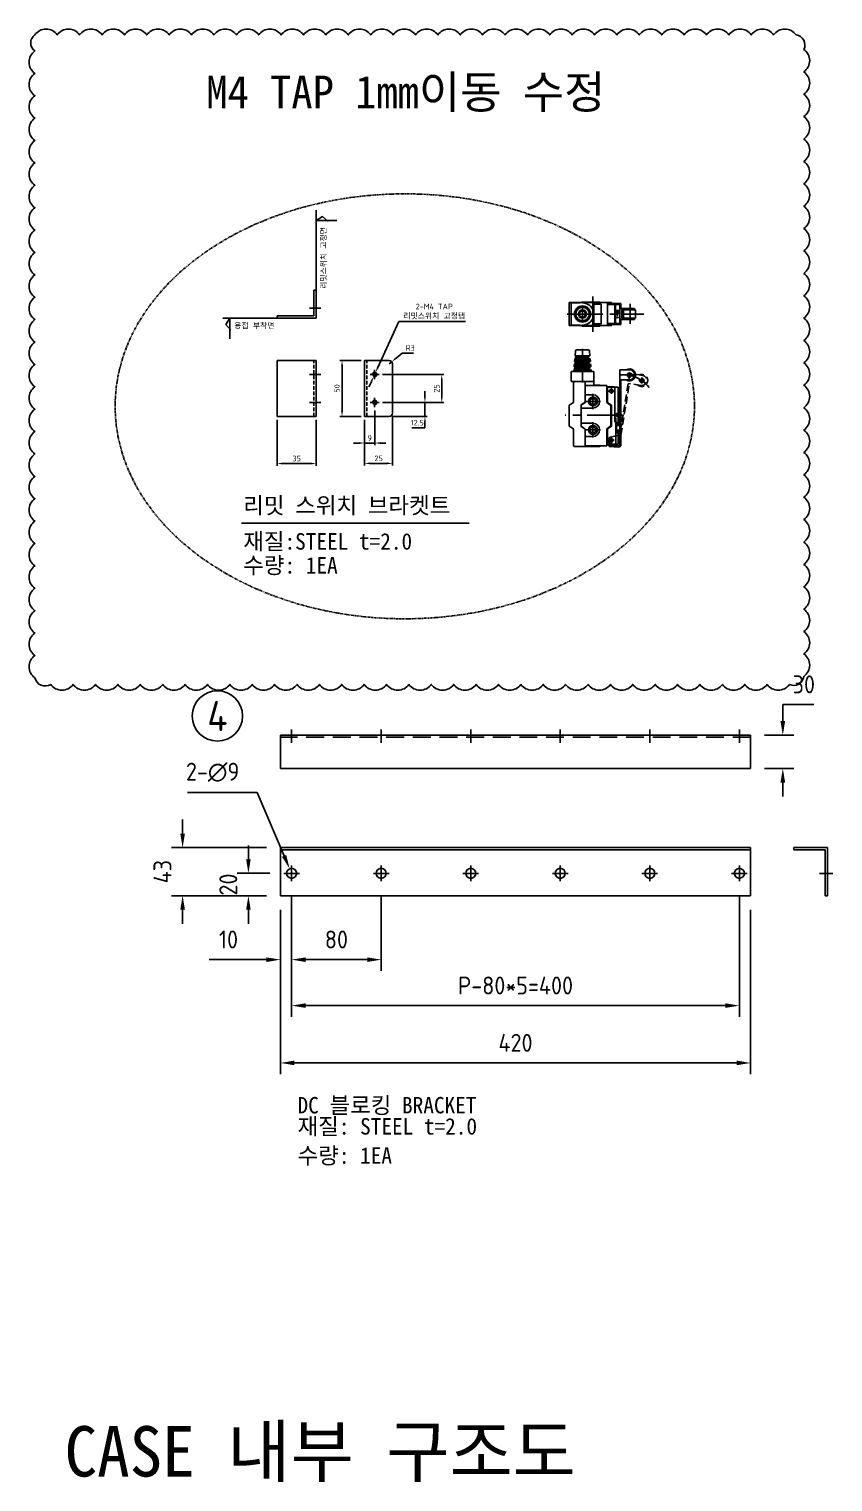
# Model space of a CAD drawing. Header units: millimetres. Extents: x 24815 to 37207, y -9299 to 5469.
# Drawn here: x 30394 to 31112, y 2154 to 3452 of the extents above; entities that cross this region are included whole.
import ezdxf
from ezdxf.enums import TextEntityAlignment as Align

# ---------------------------------------------------------------- set-up
doc = ezdxf.new("R2010")
doc.units = ezdxf.units.MM
for name, pattern in [('CENTER', [50.8, 31.75, -6.35, 6.35, -6.35]), ('HIDDEN', [9.525, 6.35, -3.175]), ('HIDDEN2', [4.7625, 3.175, -1.5875]), ('PHANTOMX2', [5, 2.5, -0.5, 0.5, -0.5, 0.5, -0.5])]:
    doc.linetypes.add(name, pattern=pattern)
for name, color, linetype in [('ASHADE', 7, 'Continuous'), ('CEN', 1, 'CENTER'), ('CENTER', 1, 'CENTER'), ('D', 3, 'Continuous'), ('O', 7, 'Continuous'), ('OU', 7, 'Continuous')]:
    doc.layers.add(name, color=color, linetype=linetype)
doc.styles.add('HAN', font='')
doc.styles.get("Standard").update_dxf_attribs({"font": 'ISOCP.SHX', "bigfont": 'WHGTXT.SHX'})
doc.styles.get('HAN').set_extended_font_data('GulimChe')
doc.dimstyles.new('PS-5', dxfattribs={"dimscale": 5, "dimtxt": 3.2, "dimasz": 2.5, "dimexe": 2, "dimexo": 2.5, "dimgap": 2, "dimtad": 1, "dimtoh": 1, "dimrnd": 0.05, "dimzin": 12, "dimdsep": 46, "dimtxsty": 'Standard', "dimcen": 0, "dimclrt": 2, "dimazin": 3, "dimtfac": 1, "dimtofl": 0, "dimtmove": 0, "dimatfit": 3, "dimfxl": 0, "dimtolj": 1, "dimtzin": 0, "dimarcsym": 0})
doc.dimstyles.new('PSTEK-2', dxfattribs={"dimtxt": 5, "dimasz": 5, "dimexe": 2, "dimexo": 3, "dimgap": 2, "dimtad": 1, "dimtoh": 1, "dimrnd": 0.05, "dimdsep": 46, "dimtxsty": 'Standard', "dimcen": 0, "dimclrt": 3, "dimadec": 1, "dimazin": 2, "dimtfac": 1, "dimtmove": 0, "dimatfit": 3, "dimfxl": 0, "dimtolj": 1, "dimtzin": 0, "dimarcsym": 0})

# ---------------------------------------------------------------- blocks, each defined once
blk = doc.blocks.new('*D221')
at = {"color": 0, "lineweight": -2}
for p, q in [((30747.8, 3123.6), (30747.8, 3128.6)), ((30710, 3118.6), (30749.8, 3118.6)), ((30747.8, 3118.6), (30747.8, 3106.1)), ((30718.9, 3106.1), (30749.8, 3106.1)), ((30747.8, 3096.1), (30736.1, 3096.1)), ((30747.8, 3101.1), (30747.8, 3096.1))]:
    blk.add_line(p, q, dxfattribs=at)
at = {"color": 0}
for points in [[(30747, 3123.6), (30748.6, 3123.6), (30747.8, 3118.6)], [(30747, 3101.1), (30748.6, 3101.1), (30747.8, 3106.1)]]:
    blk.add_solid(points, dxfattribs=at)
at = {"layer": 'Defpoints', "color": 0}
for p in [(30707, 3118.6), (30715.9, 3106.1), (30747.8, 3106.1)]:
    blk.add_point(p, dxfattribs=at)
at = {"color": 3, "insert": (30740.9, 3100.6), "char_height": 5, "attachment_point": 5}
blk.add_mtext('\\A1;12.5', dxfattribs=at)
blk = doc.blocks.new('*D222')
at = {"color": 0, "lineweight": -2}
for p, q in [((30710, 3143.6), (30764.8, 3143.6)), ((30762.8, 3123.6), (30762.8, 3138.6)), ((30710, 3118.6), (30764.8, 3118.6))]:
    blk.add_line(p, q, dxfattribs=at)
at = {"color": 0}
for points in [[(30762, 3138.6), (30763.6, 3138.6), (30762.8, 3143.6)], [(30762, 3123.6), (30763.6, 3123.6), (30762.8, 3118.6)]]:
    blk.add_solid(points, dxfattribs=at)
at = {"layer": 'Defpoints', "color": 0}
for p in [(30707, 3143.6), (30762.8, 3143.6), (30707, 3118.6)]:
    blk.add_point(p, dxfattribs=at)
at = {"color": 3, "insert": (30758.3, 3131.1), "char_height": 5, "attachment_point": 5, "rotation": 90}
blk.add_mtext('\\A1;25', dxfattribs=at)
blk = doc.blocks.new('*D223')
at = {"color": 0, "lineweight": -2}
for p, q in [((30690.9, 3156.1), (30671.7, 3156.1)), ((30673.7, 3111.1), (30673.7, 3151.1)), ((30690.9, 3106.1), (30671.7, 3106.1))]:
    blk.add_line(p, q, dxfattribs=at)
at = {"color": 0}
for points in [[(30672.9, 3151.1), (30674.6, 3151.1), (30673.7, 3156.1)], [(30672.9, 3111.1), (30674.6, 3111.1), (30673.7, 3106.1)]]:
    blk.add_solid(points, dxfattribs=at)
at = {"layer": 'Defpoints', "color": 0}
for p in [(30673.7, 3156.1), (30693.9, 3156.1), (30693.9, 3106.1)]:
    blk.add_point(p, dxfattribs=at)
at = {"color": 3, "insert": (30669.2, 3131.1), "char_height": 5, "attachment_point": 5, "rotation": 90}
blk.add_mtext('\\A1;50', dxfattribs=at)
blk = doc.blocks.new('*D224')
at = {"color": 0, "lineweight": -2}
for p, q in [((30693.9, 3103.1), (30693.9, 3080.4)), ((30702.9, 3111.5), (30702.9, 3080.4)), ((30688.9, 3082.4), (30683.9, 3082.4)), ((30693.9, 3082.4), (30702.9, 3082.4)), ((30707.9, 3082.4), (30712.9, 3082.4))]:
    blk.add_line(p, q, dxfattribs=at)
at = {"color": 0}
for points in [[(30688.9, 3083.2), (30688.9, 3081.6), (30693.9, 3082.4)], [(30707.9, 3083.2), (30707.9, 3081.6), (30702.9, 3082.4)]]:
    blk.add_solid(points, dxfattribs=at)
at = {"layer": 'Defpoints', "color": 0}
for p in [(30693.9, 3106.1), (30702.9, 3114.5), (30702.9, 3082.4)]:
    blk.add_point(p, dxfattribs=at)
at = {"color": 3, "insert": (30698.4, 3086.9), "char_height": 5, "attachment_point": 5}
blk.add_mtext('\\A1;9', dxfattribs=at)
blk = doc.blocks.new('*D225')
at = {"color": 0, "lineweight": -2}
for p, q in [((30693.9, 3103.1), (30693.9, 3062.2)), ((30718.9, 3106.1), (30718.9, 3062.2)), ((30698.9, 3064.2), (30713.9, 3064.2))]:
    blk.add_line(p, q, dxfattribs=at)
at = {"color": 0}
for points in [[(30698.9, 3065.1), (30698.9, 3063.4), (30693.9, 3064.2)], [(30713.9, 3065.1), (30713.9, 3063.4), (30718.9, 3064.2)]]:
    blk.add_solid(points, dxfattribs=at)
at = {"layer": 'Defpoints', "color": 0}
for p in [(30693.9, 3106.1), (30718.9, 3109.1), (30718.9, 3064.2)]:
    blk.add_point(p, dxfattribs=at)
at = {"color": 3, "insert": (30706.4, 3068.7), "char_height": 5, "attachment_point": 5}
blk.add_mtext('\\A1;25', dxfattribs=at)
blk = doc.blocks.new('*D226')
at = {"color": 0, "lineweight": -2}
for p, q in [((30715.9, 3153.1), (30718.2, 3155)), ((30727.4, 3162.8), (30722, 3158.2)), ((30737.7, 3162.8), (30727.4, 3162.8))]:
    blk.add_line(p, q, dxfattribs=at)
at = {"color": 0}
blk.add_solid([(30721.4, 3158.9), (30722.5, 3157.6), (30718.2, 3155)], dxfattribs=at)
at = {"layer": 'Defpoints', "color": 0}
for p in [(30718.2, 3155), (30715.9, 3153.1)]:
    blk.add_point(p, dxfattribs=at)
at = {"color": 3, "insert": (30734.6, 3167.3), "char_height": 5, "attachment_point": 5}
blk.add_mtext('\\A1;R3', dxfattribs=at)
blk = doc.blocks.new('*D227')
at = {"color": 0, "lineweight": -2}
for p, q in [((30615.7, 3103.1), (30615.7, 3062.1)), ((30650.7, 3103.1), (30650.7, 3062.1)), ((30645.7, 3064.1), (30620.7, 3064.1))]:
    blk.add_line(p, q, dxfattribs=at)
at = {"color": 0}
for points in [[(30620.7, 3064.9), (30620.7, 3063.2), (30615.7, 3064.1)], [(30645.7, 3064.9), (30645.7, 3063.2), (30650.7, 3064.1)]]:
    blk.add_solid(points, dxfattribs=at)
at = {"layer": 'Defpoints', "color": 0}
for p in [(30615.7, 3106.1), (30650.7, 3106.1), (30615.7, 3064.1)]:
    blk.add_point(p, dxfattribs=at)
at = {"color": 3, "insert": (30633.2, 3068.6), "char_height": 5, "attachment_point": 5}
blk.add_mtext('\\A1;35', dxfattribs=at)
blk = doc.blocks.new('*D228')
at = {"color": 0, "lineweight": -2}
for p, q in [((30724.6, 3190.9), (30705.8, 3149.9)), ((30784, 3190.9), (30724.6, 3190.9)), ((30702, 3141.8), (30703.7, 3145.4)), ((30699.9, 3137.2), (30697.8, 3132.7))]:
    blk.add_line(p, q, dxfattribs=at)
at = {"color": 0}
for points in [[(30699.2, 3137.6), (30700.7, 3136.9), (30702, 3141.8)], [(30705, 3150.3), (30706.5, 3149.6), (30703.7, 3145.4)]]:
    blk.add_solid(points, dxfattribs=at)
at = {"layer": 'Defpoints', "color": 0}
for p in [(30702, 3141.8), (30703.7, 3145.4)]:
    blk.add_point(p, dxfattribs=at)
at = {"color": 3, "insert": (30756.1, 3199.9), "char_height": 5, "attachment_point": 5}
blk.add_mtext('\\A1;2-M4 TAP\\P{\\fGulimChe|b0|i0|c129|p49;리밋스위치 고정탭}', dxfattribs=at)
blk = doc.blocks.new('LIMIT SWITCH-F')
for p, q in [((-15.9, 66.1), (-15.6, 70.3)), ((-15.9, 66.1), (-13.6, 65.5)), ((-2.7, 66.1), (-5, 65.5)), ((-2.7, 66.1), (-3, 70.3)), ((-17.2, 52.1), (-19.3, 52.1)), ((-17.2, 52.1), (-17.1, 53.6)), ((-17.1, 53.6), (-14.5, 54.3)), ((-16.8, 56.3), (-16.6, 58.5)), ((-16.8, 56.3), (-14.5, 55.7)), ((-16.6, 58.5), (-14.1, 59.2)), ((-16.4, 61.2), (-16.2, 63.4)), ((-16.4, 61.2), (-14.1, 60.6)), ((-16.2, 63.4), (-13.6, 64.1)), ((-2.4, 63.4), (-5, 64.1)), ((-2.2, 61.2), (-4.5, 60.6)), ((-2, 58.5), (-4.5, 59.2)), ((-1.8, 56.3), (-4.1, 55.7)), ((-1.5, 53.6), (-4.1, 54.3)), ((-2.2, 61.2), (-2.4, 63.4)), ((-1.8, 56.3), (-2, 58.5)), ((-1.4, 52.1), (-1.5, 53.6)), ((0.7, 52.1), (-1.4, 52.1)), ((0.2, 43.1), (-18.8, 43.1)), ((0.2, 43.1), (-18.8, 43.1)), ((-17.3, 42.1), (-17.3, 24.5)), ((-7, 43.1), (-7, 24.7)), ((5.5, 40.1), (0.7, 40.1)), ((5.5, 40.1), (6, 40.1)), ((-7, 38.6), (-7, 24.6)), ((13.1, 38.2), (13.1, 24.4)), ((22.7, 38.2), (13.1, 38.2)), ((22.7, 38.2), (22.7, 14.6)), ((-7, 24.7), (-10.5, 22.5)), ((-10.5, 22.5), (-10.5, 2.9)), ((16.6, 22), (13.1, 24.4)), ((16.6, 12.7), (16.6, 22)), ((-17.3, 0.9), (-17.3, -13.7)), ((-7, 0.6), (-10.5, 2.9)), ((-7, -14.7), (-7, 0.6)), ((16.6, 3.4), (13.1, 0.9)), ((13.1, -12.8), (13.1, 0.9)), ((16.6, 12.7), (16.6, 3.4)), ((22.7, 4), (22.7, 11.9)), ((22.7, -12.8), (13.1, -12.8)), ((22.7, -12.8), (22.7, -0.1)), ((5.5, -14.7), (-16.3, -14.7)), ((5.5, -14.7), (6, -14.7))]:
    blk.add_line(p, q)
at = {"linetype": 'Continuous'}
for p, q in [((-2.7, 66.1), (-15.9, 66.1)), ((-4.3, 71.6), (-14.3, 71.6)), ((-13, 65.5), (-9.3, 65.5)), ((-5.6, 65.5), (-9.3, 65.5)), ((-1.4, 52.1), (-17.2, 52.1)), ((-17.1, 53.6), (-1.5, 53.6)), ((-1.8, 56.3), (-16.8, 56.3)), ((-16.6, 58.5), (-2, 58.5)), ((-2.2, 61.2), (-16.4, 61.2)), ((-16.2, 63.4), (-2.4, 63.4)), ((-14.4, 55.7), (-14.5, 55.7)), ((-14, 60.6), (-14.1, 60.6)), ((-13.9, 54.3), (-9.3, 54.3)), ((-13.8, 55.7), (-9.3, 55.7)), ((-13.5, 59.2), (-9.3, 59.2)), ((-13.4, 60.6), (-9.3, 60.6)), ((-13.1, 64.1), (-9.3, 64.1)), ((-5.5, 64.1), (-9.3, 64.1)), ((-5.2, 60.6), (-9.3, 60.6)), ((-5.1, 59.2), (-9.3, 59.2)), ((-4.8, 55.7), (-9.3, 55.7)), ((-4.7, 54.3), (-9.3, 54.3)), ((-4.6, 60.6), (-4.5, 60.6)), ((-4.2, 55.7), (-4.1, 55.7))]:
    blk.add_line(p, q, dxfattribs=at)
for centre, radius, start, end in [((-14.1, 70.1), 1.5, 99.1884, 174.8718), ((-13.8, 64.8), 0.75, 283.7302, 74.8924), ((-4.8, 64.8), 0.75, 105.1076, 256.2698), ((-4.5, 70.1), 1.5, 5.1282, 80.8116), ((-14.7, 55), 0.75, 283.73, 67.1551), ((-14.3, 59.9), 0.75, 279.8278, 71.0573), ((-4.3, 59.9), 0.75, 108.9427, 260.1722), ((-3.9, 55), 0.75, 112.8449, 256.27), ((6, 39.1), 1, 36.8699, 90), ((-16.3, -13.7), 1, 180, 270), ((6, -13.7), 1, 270, 323.1301)]:
    blk.add_arc(centre, radius, start, end)
for centre, start, end in [((-18.8, 43.6), 180, 270), ((0.2, 43.6), 270, 0)]:
    blk.add_arc(centre, 0.5, start, end, dxfattribs=at)
at = {"layer": 'ASHADE'}
for p, q in [((-19.3, 43.6), (-19.3, 52.1)), ((0.7, 43.6), (0.7, 52.1))]:
    blk.add_line(p, q, dxfattribs=at)
at = {"layer": 'CEN'}
for p, q in [((-9.3, 42.3), (-9.3, 72.3)), ((-2.5, 57.4), (-16.9, 57.4)), ((-2.5, 55), (-16.9, 55)), ((-2.9, 62.3), (-16.5, 62.3)), ((-2.9, 59.9), (-16.5, 59.9)), ((-3.3, 64.8), (-16.1, 64.8)), ((0, 32.3), (0, 18.4)), ((19, 34.7), (13.8, 34.7)), ((16.5, 37.3), (16.5, 32.1)), ((26.6, 13.3), (-24.8, 13.3)), ((6.9, 25.4), (-7.6, 25.4)), ((6.9, 0), (-7.6, 0)), ((0, -6.9), (0, 7)), ((19, -9.3), (13.8, -9.3)), ((16.5, -11.9), (16.5, -6.7))]:
    blk.add_line(p, q, dxfattribs=at)
at = {"layer": 'CEN', "color": 7, "linetype": 'Continuous'}
for p, q in [((24, 14.6), (21.2, 14.6)), ((24, 11.9), (21.2, 11.9))]:
    blk.add_line(p, q, dxfattribs=at)
at = {"layer": 'D', "color": 7}
for p, q in [((35.5, 53.6), (24, 53.6)), ((35.5, 44.6), (24, 44.6))]:
    blk.add_line(p, q, dxfattribs=at)
at = {"layer": 'D', "color": 1, "linetype": 'CENTER'}
for p, q in [((38.8, 49.1), (24, 49.1)), ((32.6, 51.3), (32.6, 46.4)), ((41, 44.2), (46.4, 44.2)), ((43.6, 41.6), (43.6, 46.9))]:
    blk.add_line(p, q, dxfattribs=at)
at = {"layer": 'D', "color": 2, "linetype": 'HIDDEN'}
for p, q in [((42.9, 39.8), (31.6, 41.6)), ((44.4, 48.7), (33, 50.5))]:
    blk.add_line(p, q, dxfattribs=at)
at = {"layer": 'D', "color": 0}
for p, q in [((20.1, 11.9), (19.5, 14.1)), ((20.5, 14.6), (20.1, 11.9)), ((20.6, 11.9), (20.5, 14.6)), ((21.2, 13.9), (20.6, 11.9)), ((24, 12.3), (21.2, 13.9)), ((20.5, 7.1), (21.1, 7.1)), ((21.1, 4), (24, 4)), ((20.5, -3.2), (21.1, -3.2)), ((21.1, -0.1), (24, -0.1))]:
    blk.add_line(p, q, dxfattribs=at)
at = {"layer": 'D', "color": 7}
blk.add_circle((32.6, 49.1), 1.88, dxfattribs=at)
at = {"layer": 'D', "color": 2, "linetype": 'HIDDEN'}
blk.add_circle((43.6, 44.2), 1.88, dxfattribs=at)
at = {"layer": 'D', "color": 7}
for radius, start, end in [(5.37, 236.938, 123.062), (4.5, 270, 90)]:
    blk.add_arc((32.6, 49.1), radius, start, end, dxfattribs=at)
at = {"layer": 'D'}
blk.add_arc((27.7, 21.2), 28, 36.7292, 79.8494, dxfattribs=at)
at = {"layer": 'D', "color": 2, "linetype": 'HIDDEN'}
for radius, start, end in [(5.37, 227.6733, 113.7972), (4.5, 260.7353, 80.7353)]:
    blk.add_arc((43.6, 44.2), radius, start, end, dxfattribs=at)
at = {"layer": 'Defpoints', "color": 0, "linetype": 'ByBlock'}
for p in [(-15.9, 66.1), (-15.6, 70.3), (-3, 70.3), (-2.7, 66.1)]:
    blk.add_point(p, dxfattribs=at)
at = {"layer": 'O', "color": 7}
for p, q in [((24, 53.6), (24, 16.2)), ((25, -6.3), (25, 44.6)), ((21.2, 14.6), (21.2, 11.9)), ((24, 16.2), (24, -13.3)), ((24, -4.5), (15.8, -6.4)), ((23.4, -13.9), (15.8, -12.2)), ((22, -15.3), (25, -12.3)), ((25, -6.3), (25, -14.3)), ((14.6, -13.8), (14.5, -14.7)), ((23.1, -15.3), (14.5, -14.7)), ((23, -14.3), (14.6, -13.7)), ((25, -14.3), (24.8, -14.3))]:
    blk.add_line(p, q, dxfattribs=at)
at = {"layer": 'O'}
for p, q in [((-7, 24.6), (-7, 39.7)), ((12, 39.7), (-7, 39.7)), ((12.5, 24.4), (12.5, 39.2)), ((0, 31.4), (-7, 31.4)), ((19, 38.6), (12.5, 38.6)), ((19.5, 7.1), (19.5, 38.1)), ((-7, 24.6), (-10.5, 22)), ((-10.5, 3.4), (-10.5, 22)), ((0, 19.4), (-10.5, 19.4)), ((12.5, 24.4), (16, 21.7)), ((16, 3.7), (16, 21.7)), ((0, 6), (-10.5, 6)), ((-10.5, 3.4), (-7, 0.8)), ((-7, -14.3), (-7, 0.8)), ((12.5, 1), (16, 3.7)), ((12.5, -13.8), (12.5, 1)), ((20, 10.6), (19.5, 10.6)), ((21.1, 7.1), (19.5, 7.1)), ((20.5, -12.7), (20.5, 10.1)), ((21.1, -3.2), (21.1, 7.1)), ((0, -6), (-7, -6)), ((12, -14.3), (-7, -14.3)), ((20, -13.2), (12.5, -13.2))]:
    blk.add_line(p, q, dxfattribs=at)
at = {"layer": 'O', "color": 2, "linetype": 'HIDDEN'}
for p, q in [((25, -4.8), (32.5, 41.5)), ((33, 50.5), (27, 13.6)), ((27, 13.6), (25, 1.5))]:
    blk.add_line(p, q, dxfattribs=at)
at = {"layer": 'O'}
for centre, radius in [((0, 25.4), 4), ((0, 25.4), 2.65), ((16.5, 34.7), 1.6), ((0, 0), 4), ((0, 0), 2.65), ((16.5, -9.3), 1.6)]:
    blk.add_circle(centre, radius, dxfattribs=at)
for centre, radius, start, end in [((12, 39.2), 0.5, 0, 90), ((0, 25.4), 6, 270, 90), ((19, 38.1), 0.5, 0, 90), ((0, 0), 6, 270, 90), ((20, 10.1), 0.5, 0, 90), ((20, -12.7), 0.5, 270, 0), ((12, -13.8), 0.5, 270, 0)]:
    blk.add_arc(centre, radius, start, end, dxfattribs=at)
at = {"layer": 'O', "color": 7}
for centre, radius, start, end in [((16.5, -9.3), 3, 102.7548, 257.2452), ((23.2, -13.5), 1.75, 266, 335.7317)]:
    blk.add_arc(centre, radius, start, end, dxfattribs=at)
at = {"layer": 'OU'}
for p, q in [((0.7, 43.1), (-16.3, 43.1)), ((0.7, 43.1), (0.7, 40.1)), ((-17.3, 24.5), (-21.3, 22.2)), ((-21.3, 22.2), (-21.3, 3.2)), ((-17.3, 0.9), (-21.3, 3.2))]:
    blk.add_line(p, q, dxfattribs=at)
blk.add_arc((-16.3, 42.1), 1, 90, 180, dxfattribs=at)
blk = doc.blocks.new('LIMIT SWITCH-T')
at = {"linetype": 'Continuous'}
for p, q in [((-12, -10.3), (-12, 10.3)), ((-12, 9.6), (-12, -9.4)), ((-2, 10.1), (-11.5, 10.1)), ((-2, -9.9), (-11.5, -9.9))]:
    blk.add_line(p, q, dxfattribs=at)
blk.add_line((-10, -9.5), (-10, 9.5))
at = {"color": 7}
for p, q in [((33.3, -8.6), (33.3, 8.6)), ((34.3, 4.9), (34.3, 9.3)), ((46.4, 3.7), (46.4, 4.9)), ((47.3, -3.7), (47.3, 3.7)), ((34.3, -9.3), (34.3, -4.9)), ((46.4, -4.9), (46.4, -3.7))]:
    blk.add_line(p, q, dxfattribs=at)
at = {"linetype": 'Continuous'}
for radius in [7.25, 6.75, 6, 3.65, 3.2, 2.75]:
    blk.add_circle((0, 0), radius, dxfattribs=at)
for centre, radius, start, end in [((-9.5, 9.5), 0.5, 90, 180), ((0, 0), 10, 270, 90), ((-9.5, -9.5), 0.5, 180, 270)]:
    blk.add_arc(centre, radius, start, end, dxfattribs=at)
at = {"layer": 'CEN'}
for p, q in [((-13.6, 0), (54.9, 0)), ((0, 6.3), (0, -6.3))]:
    blk.add_line(p, q, dxfattribs=at)
at = {"layer": 'CEN', "color": 7, "linetype": 'Continuous'}
for p, q in [((22.4, 8.6), (33.3, 8.6)), ((22.9, 9.3), (34.3, 9.3)), ((33.3, 4.9), (46.4, 4.9)), ((35, 3.7), (47.3, 3.7)), ((22.4, -8.6), (33.3, -8.6)), ((22.9, -9.3), (34.3, -9.3)), ((33.3, -4.9), (46.4, -4.9)), ((35, -3.7), (47.3, -3.7))]:
    blk.add_line(p, q, dxfattribs=at)
at = {"layer": 'D', "color": 1, "linetype": 'CENTER'}
for p, q in [((9.3, 15.7), (9.3, -15.8)), ((42.6, 9), (42.6, -8.9))]:
    blk.add_line(p, q, dxfattribs=at)
at = {"layer": 'D', "color": 7}
for p, q in [((-0.5, 10.7), (-0.5, 10.3)), ((10, -10.4), (10, 10.2)), ((29.5, -8.6), (29.5, 8.6)), ((33.3, 3.5), (29.5, 3.1)), ((30.8, 2.9), (29.5, 0)), ((31.2, -2.2), (30.8, 2.9)), ((32, 3.1), (31.2, -2.2)), ((33.3, 0), (32, 3.1)), ((34.3, 4.9), (34.3, 8.6)), ((35, -3.7), (35, 3.7)), ((36.7, -3.7), (36.7, 3.7)), ((-0.5, -10.3), (-12, -10.3)), ((-0.5, -10.3), (-0.5, -10.8)), ((33.3, -3.5), (29.5, -3.1)), ((34.3, -8.6), (34.3, -4.9))]:
    blk.add_line(p, q, dxfattribs=at)
at = {"layer": 'D', "color": 0}
blk.add_line((29, 8.5), (29, -8.5), dxfattribs=at)
at = {"layer": 'O'}
for p, q in [((-12, 10.3), (25.7, 10.3)), ((-0.5, 10.7), (15.8, 10.7)), ((15.8, 10.3), (15.8, 10.7)), ((16.8, -8.8), (16.8, 8.7)), ((-0.5, -10.3), (25.7, -10.3)), ((-0.5, -10.8), (15.8, -10.8)), ((15.8, -10.8), (15.8, -10.3))]:
    blk.add_line(p, q, dxfattribs=at)
at = {"layer": 'O', "color": 7}
for p, q in [((10, 8.7), (16.8, 8.7)), ((22.4, 10.3), (22.4, -10.3)), ((22.9, 9.3), (22.9, 8.6)), ((26, 10), (26, 9.5)), ((26, 9.5), (26, 9.3)), ((10, -8.8), (16.8, -8.8)), ((22.9, -8.6), (22.9, -9.3)), ((26, -9.3), (26, -10))]:
    blk.add_line(p, q, dxfattribs=at)
at = {"layer": 'O'}
for centre, start, end in [((25.7, 10), 0, 90), ((25.7, -10), 270, 0)]:
    blk.add_arc(centre, 0.3, start, end, dxfattribs=at)
blk = doc.blocks.new('*D257')
at = {"color": 0, "lineweight": -2}
for p, q in [((30628.7, 2678.5), (30628.7, 2610.9)), ((30618.7, 2665.5), (30618.7, 2610.9)), ((30606.2, 2620.9), (30555.1, 2620.9)), ((30641.2, 2620.9), (30653.7, 2620.9))]:
    blk.add_line(p, q, dxfattribs=at)
at = {"color": 0}
for points in [[(30606.2, 2622.9), (30606.2, 2618.8), (30618.7, 2620.9)], [(30641.2, 2622.9), (30641.2, 2618.8), (30628.7, 2620.9)]]:
    blk.add_solid(points, dxfattribs=at)
at = {"layer": 'Defpoints', "color": 0}
for p in [(30628.7, 2691), (30618.7, 2678), (30628.7, 2620.9)]:
    blk.add_point(p, dxfattribs=at)
at = {"color": 2, "insert": (30572.3, 2638.9), "char_height": 16, "attachment_point": 5}
blk.add_mtext('\\A1;10', dxfattribs=at)
blk = doc.blocks.new('*D258')
at = {"color": 0, "lineweight": -2}
for p, q in [((30628.7, 2678.5), (30628.7, 2610.9)), ((30708.7, 2678.5), (30708.7, 2610.9)), ((30641.2, 2620.9), (30696.2, 2620.9))]:
    blk.add_line(p, q, dxfattribs=at)
at = {"color": 0}
for points in [[(30641.2, 2622.9), (30641.2, 2618.8), (30628.7, 2620.9)], [(30696.2, 2622.9), (30696.2, 2618.8), (30708.7, 2620.9)]]:
    blk.add_solid(points, dxfattribs=at)
at = {"layer": 'Defpoints', "color": 0}
for p in [(30628.7, 2691), (30708.7, 2691), (30708.7, 2620.9)]:
    blk.add_point(p, dxfattribs=at)
at = {"color": 2, "insert": (30668.7, 2638.9), "char_height": 16, "attachment_point": 5}
blk.add_mtext('\\A1;80', dxfattribs=at)
blk = doc.blocks.new('*D259')
at = {"color": 0, "lineweight": -2}
for p, q in [((30590.1, 2710.5), (30590.1, 2723)), ((30609.2, 2698), (30580.1, 2698)), ((30606.2, 2678), (30580.1, 2678)), ((30590.1, 2665.5), (30590.1, 2653))]:
    blk.add_line(p, q, dxfattribs=at)
at = {"color": 0}
for points in [[(30588, 2710.5), (30592.1, 2710.5), (30590.1, 2698)], [(30588, 2665.5), (30592.1, 2665.5), (30590.1, 2678)]]:
    blk.add_solid(points, dxfattribs=at)
at = {"layer": 'Defpoints', "color": 0}
for p in [(30590.1, 2698), (30621.7, 2698), (30618.7, 2678)]:
    blk.add_point(p, dxfattribs=at)
at = {"color": 2, "insert": (30572.1, 2688), "char_height": 16, "attachment_point": 5, "rotation": 90}
blk.add_mtext('\\A1;20', dxfattribs=at)
blk = doc.blocks.new('*D260')
at = {"color": 0, "lineweight": -2}
for p, q in [((30531.3, 2733.5), (30531.3, 2746)), ((30606.2, 2721), (30521.3, 2721)), ((30606.2, 2678), (30521.3, 2678)), ((30531.3, 2665.5), (30531.3, 2653))]:
    blk.add_line(p, q, dxfattribs=at)
at = {"color": 0}
for points in [[(30529.2, 2733.5), (30533.4, 2733.5), (30531.3, 2721)], [(30529.2, 2665.5), (30533.4, 2665.5), (30531.3, 2678)]]:
    blk.add_solid(points, dxfattribs=at)
at = {"layer": 'Defpoints', "color": 0}
for p in [(30618.7, 2721), (30531.3, 2678), (30618.7, 2678)]:
    blk.add_point(p, dxfattribs=at)
at = {"color": 2, "insert": (30513.3, 2699.5), "char_height": 16, "attachment_point": 5, "rotation": 90}
blk.add_mtext('\\A1;43', dxfattribs=at)
blk = doc.blocks.new('*D261')
at = {"color": 0, "lineweight": -2}
for p, q in [((30535.7, 2770.3), (30597.8, 2770.3)), ((30597.8, 2770.3), (30622, 2713.6))]:
    blk.add_line(p, q, dxfattribs=at)
at = {"color": 0}
blk.add_solid([(30623.9, 2714.4), (30620.1, 2712.8), (30626.9, 2702.1)], dxfattribs=at)
at = {"layer": 'Defpoints', "color": 0}
for p in [(30626.9, 2702.1), (30630.5, 2693.9)]:
    blk.add_point(p, dxfattribs=at)
at = {"color": 2, "insert": (30558.1, 2788.3), "char_height": 16, "attachment_point": 5}
blk.add_mtext('\\A1;2-∅9', dxfattribs=at)
blk = doc.blocks.new('*D174')
at = {"color": 0, "lineweight": -2}
for p, q in [((30628.7, 2678.5), (30628.7, 2569.8)), ((31028.7, 2678.5), (31028.7, 2569.8)), ((30641.2, 2579.8), (31016.2, 2579.8))]:
    blk.add_line(p, q, dxfattribs=at)
at = {"color": 0}
for points in [[(30641.2, 2581.9), (30641.2, 2577.8), (30628.7, 2579.8)], [(31016.2, 2581.9), (31016.2, 2577.8), (31028.7, 2579.8)]]:
    blk.add_solid(points, dxfattribs=at)
at = {"layer": 'Defpoints', "color": 0}
for p in [(30628.7, 2691), (31028.7, 2691), (31028.7, 2579.8)]:
    blk.add_point(p, dxfattribs=at)
at = {"color": 2, "insert": (30828.7, 2597.8), "char_height": 16, "attachment_point": 5}
blk.add_mtext('\\A1;P-80*5=400', dxfattribs=at)
blk = doc.blocks.new('*D175')
at = {"color": 0, "lineweight": -2}
for p, q in [((30618.7, 2665.5), (30618.7, 2518.6)), ((31038.7, 2665.5), (31038.7, 2518.6)), ((31026.2, 2528.6), (30631.2, 2528.6))]:
    blk.add_line(p, q, dxfattribs=at)
at = {"color": 0}
for points in [[(30631.2, 2530.7), (30631.2, 2526.6), (30618.7, 2528.6)], [(31026.2, 2530.7), (31026.2, 2526.6), (31038.7, 2528.6)]]:
    blk.add_solid(points, dxfattribs=at)
at = {"layer": 'Defpoints', "color": 0}
for p in [(30618.7, 2678), (31038.7, 2678), (30618.7, 2528.6)]:
    blk.add_point(p, dxfattribs=at)
at = {"color": 2, "insert": (30828.7, 2546.6), "char_height": 16, "attachment_point": 5}
blk.add_mtext('\\A1;420', dxfattribs=at)
blk = doc.blocks.new('*D176')
at = {"color": 0, "lineweight": -2}
for p, q in [((31067.5, 2834), (31067.5, 2848.8)), ((31067.5, 2848.8), (31095.1, 2848.8)), ((31051.2, 2821.5), (31077.5, 2821.5)), ((31051.2, 2791.5), (31077.5, 2791.5)), ((31067.5, 2779), (31067.5, 2766.5))]:
    blk.add_line(p, q, dxfattribs=at)
at = {"color": 0}
for points in [[(31065.4, 2834), (31069.6, 2834), (31067.5, 2821.5)], [(31065.4, 2779), (31069.6, 2779), (31067.5, 2791.5)]]:
    blk.add_solid(points, dxfattribs=at)
at = {"layer": 'Defpoints', "color": 0}
for p in [(31038.7, 2821.5), (31038.7, 2791.5), (31067.5, 2791.5)]:
    blk.add_point(p, dxfattribs=at)
at = {"color": 2, "insert": (31086.3, 2866.8), "char_height": 16, "attachment_point": 5}
blk.add_mtext('\\A1;30', dxfattribs=at)

msp = doc.modelspace()

# ---------------------------------------------------------------- linework, layer by layer
for p, q in [((30650.656, 3290.335), (30650.656, 3218.873)), ((30615.656, 3193.873), (30567.366, 3193.873)), ((30583.801, 3010.722), (30787.407, 3010.722))]:
    msp.add_line(p, q)
at = {"color": 1}
for p, q in [((30648.656, 3218.873), (30648.656, 3195.873)), ((30650.656, 3218.873), (30648.656, 3218.873)), ((30650.656, 3193.873), (30650.656, 3218.873)), ((30648.656, 3195.873), (30615.656, 3195.873)), ((30615.656, 3195.873), (30615.656, 3193.873)), ((30615.656, 3193.873), (30650.656, 3193.873)), ((30615.656, 3156.071), (30615.656, 3106.071)), ((30650.656, 3156.071), (30615.656, 3156.071)), ((30650.656, 3106.071), (30650.656, 3156.071)), ((30693.853, 3106.071), (30693.853, 3156.071)), ((30693.853, 3156.071), (30715.853, 3156.071)), ((30718.853, 3153.071), (30718.853, 3109.071)), ((30615.656, 3106.071), (30650.656, 3106.071)), ((30715.853, 3106.071), (30693.853, 3106.071))]:
    msp.add_line(p, q, dxfattribs=at)
at = {"color": 1, "linetype": 'CENTER', "ltscale": 3}
for p, q in [((30654.656, 3202.873), (30644.656, 3202.873)), ((30654.656, 3143.571), (30644.656, 3143.571)), ((30654.656, 3118.571), (30644.656, 3118.571))]:
    msp.add_line(p, q, dxfattribs=at)
at = {"color": 2, "linetype": 'HIDDEN2'}
for p, q in [((30648.656, 3106.071), (30648.656, 3156.071)), ((30695.853, 3106.071), (30695.853, 3156.071))]:
    msp.add_line(p, q, dxfattribs=at)
at = {"color": 4}
for p, q in [((30618.696, 2791.523), (30618.696, 2821.523)), ((31038.696, 2821.523), (30618.696, 2821.523)), ((31038.696, 2791.523), (31038.696, 2821.523)), ((31038.696, 2791.523), (30618.696, 2791.523)), ((30618.696, 2720.99), (31038.696, 2720.99)), ((30618.696, 2720.99), (30618.696, 2677.99)), ((30618.696, 2718.99), (31038.696, 2718.99)), ((31038.696, 2720.99), (31038.696, 2677.99)), ((31077.296, 2720.99), (31107.296, 2720.99)), ((31077.296, 2718.99), (31077.296, 2720.99)), ((31105.296, 2718.99), (31077.296, 2718.99)), ((31105.296, 2677.99), (31105.296, 2718.99)), ((31107.296, 2720.99), (31107.296, 2677.99)), ((30618.696, 2677.99), (31038.696, 2677.99)), ((31107.296, 2677.99), (31105.296, 2677.99))]:
    msp.add_line(p, q, dxfattribs=at)
at = {"color": 2, "linetype": 'HIDDEN2', "ltscale": 5}
msp.add_line((31038.696, 2819.523), (30618.696, 2819.523), dxfattribs=at)
at = {"color": 6}
msp.add_lwpolyline([(30399.317, 3446.995, -0.52056705), (30419.317, 3446.995, -0.52056705), (30439.317, 3446.995, -0.52056705), (30459.317, 3446.995, -0.52056705), (30479.317, 3446.995, -0.52056705), (30499.317, 3446.995, -0.52056705), (30519.317, 3446.995, -0.52056705), (30539.317, 3446.995, -0.52056705), (30559.317, 3446.995, -0.52056705), (30579.317, 3446.995, -0.52056705), (30599.317, 3446.995, -0.52056705), (30619.317, 3446.995, -0.52056705), (30639.317, 3446.995, -0.52056705), (30659.317, 3446.995, -0.52056705), (30679.317, 3446.995, -0.52056705), (30699.317, 3446.995, -0.52056705), (30719.317, 3446.995, -0.52056705), (30739.317, 3446.995, -0.52056705), (30759.317, 3446.995, -0.52056705), (30779.317, 3446.995, -0.52056705), (30799.317, 3446.995, -0.52056705), (30819.317, 3446.995, -0.52056705), (30839.317, 3446.995, -0.52056705), (30859.317, 3446.995, -0.52056705), (30879.317, 3446.995, -0.52056705), (30899.317, 3446.995, -0.52056705), (30919.317, 3446.995, -0.52056705), (30939.317, 3446.995, -0.52056705), (30959.317, 3446.995, -0.52056705), (30979.317, 3446.995, -0.52056705), (30999.317, 3446.995, -0.52056705), (31019.317, 3446.995, -0.52056705), (31039.317, 3446.995, -0.52056705), (31059.317, 3446.995, -0.52056705), (31079.317, 3446.995, -0.52056705), (31086.3, 3433.979, -0.52056705), (31086.3, 3413.979, -0.52056705), (31086.3, 3393.979, -0.52056705), (31086.3, 3373.979, -0.52056705), (31086.3, 3353.979, -0.52056705), (31086.3, 3333.979, -0.52056705), (31086.3, 3313.979, -0.52056705), (31086.3, 3293.979, -0.52056705), (31086.3, 3273.979, -0.52056705), (31086.3, 3253.979, -0.52056705), (31086.3, 3233.979, -0.52056705), (31086.3, 3213.979, -0.52056705), (31086.3, 3193.979, -0.52056705), (31086.3, 3173.979, -0.52056705), (31086.3, 3153.979, -0.52056705), (31086.3, 3133.979, -0.52056705), (31086.3, 3113.979, -0.52056705), (31086.3, 3093.979, -0.52056705), (31086.3, 3073.979, -0.52056705), (31086.3, 3053.979, -0.52056705), (31086.3, 3033.979, -0.52056705), (31086.3, 3013.979, -0.52056705), (31086.3, 2993.979, -0.52056705), (31086.3, 2973.979, -0.52056705), (31086.3, 2953.979, -0.52056705), (31086.3, 2933.979, -0.52056705), (31086.3, 2913.979, -0.52056705), (31086.3, 2893.979, -0.52056705), (31086.3, 2873.979, -0.52056705), (31073.491, 2866.788, -0.52056705), (31053.491, 2866.788, -0.52056705), (31033.491, 2866.788, -0.52056705), (31013.491, 2866.788, -0.52056705), (30993.491, 2866.788, -0.52056705), (30973.491, 2866.788, -0.52056705), (30953.491, 2866.788, -0.52056705), (30933.491, 2866.788, -0.52056705), (30913.491, 2866.788, -0.52056705), (30893.491, 2866.788, -0.52056705), (30873.491, 2866.788, -0.52056705), (30853.491, 2866.788, -0.52056705), (30833.491, 2866.788, -0.52056705), (30813.491, 2866.788, -0.52056705), (30793.491, 2866.788, -0.52056705), (30773.491, 2866.788, -0.52056705), (30753.491, 2866.788, -0.52056705), (30733.491, 2866.788, -0.52056705), (30713.491, 2866.788, -0.52056705), (30693.491, 2866.788, -0.52056705), (30673.491, 2866.788, -0.52056705), (30653.491, 2866.788, -0.52056705), (30633.491, 2866.788, -0.52056705), (30613.491, 2866.788, -0.52056705), (30593.491, 2866.788, -0.52056705), (30573.491, 2866.788, -0.52056705), (30553.491, 2866.788, -0.52056705), (30533.491, 2866.788, -0.52056705), (30513.491, 2866.788, -0.52056705), (30493.491, 2866.788, -0.52056705), (30473.491, 2866.788, -0.52056705), (30453.491, 2866.788, -0.52056705), (30433.491, 2866.788, -0.52056705), (30413.491, 2866.788, -0.52056705), (30399.317, 2872.614, -0.52056705), (30399.317, 2892.614, -0.52056705), (30399.317, 2912.614, -0.52056705), (30399.317, 2932.614, -0.52056705), (30399.317, 2952.614, -0.52056705), (30399.317, 2972.614, -0.52056705), (30399.317, 2992.614, -0.52056705), (30399.317, 3012.614, -0.52056705), (30399.317, 3032.614, -0.52056705), (30399.317, 3052.614, -0.52056705), (30399.317, 3072.614, -0.52056705), (30399.317, 3092.614, -0.52056705), (30399.317, 3112.614, -0.52056705), (30399.317, 3132.614, -0.52056705), (30399.317, 3152.614, -0.52056705), (30399.317, 3172.614, -0.52056705), (30399.317, 3192.614, -0.52056705), (30399.317, 3212.614, -0.52056705), (30399.317, 3232.614, -0.52056705), (30399.317, 3252.614, -0.52056705), (30399.317, 3272.614, -0.52056705), (30399.317, 3292.614, -0.52056705), (30399.317, 3312.614, -0.52056705), (30399.317, 3332.614, -0.52056705), (30399.317, 3352.614, -0.52056705), (30399.317, 3372.614, -0.52056705), (30399.317, 3392.614, -0.52056705), (30399.317, 3412.614, -0.52056705), (30399.317, 3432.614, -0.52056705)], format="xyb", close=True, dxfattribs=at)
for points in [[(30669.148, 3281.205), (30650.656, 3281.205), (30656.261, 3284.724), (30661.254, 3280.297)], [(30573.496, 3175.381), (30573.496, 3193.873), (30569.977, 3188.268), (30574.404, 3183.275)]]:
    msp.add_lwpolyline(points)
at = {"color": 3}
for centre in [(30702.853, 3143.571), (30702.853, 3118.571)]:
    msp.add_circle(centre, 1.6, dxfattribs=at)
at = {"color": 1}
msp.add_circle((30562.418, 2838.597), 22.5, dxfattribs=at)
at = {"color": 4}
for centre in [(30628.696, 2697.99), (30708.696, 2697.99), (30788.696, 2697.99), (30868.696, 2697.99), (30948.696, 2697.99), (31028.696, 2697.99)]:
    msp.add_circle(centre, 4.5, dxfattribs=at)
at = {"color": 1}
for centre, start, end in [((30715.853, 3153.071), 0, 90), ((30715.853, 3109.071), 270, 0)]:
    msp.add_arc(centre, 3, start, end, dxfattribs=at)
for centre in [(30702.853, 3143.571), (30702.853, 3118.571)]:
    msp.add_arc(centre, 2, 259.353812, 193.715803)
at = {"color": 2, "linetype": 'PHANTOMX2'}
msp.add_ellipse((30729.809, 3115.192), major_axis=(258.761, 0), ratio=0.73345861, dxfattribs=at)
at = {"layer": 'CENTER', "linetype": 'CENTER', "ltscale": 3}
for p, q in [((30698.752, 3143.571), (30706.955, 3143.571)), ((30702.853, 3147.673), (30702.853, 3139.469)), ((30698.752, 3118.571), (30706.955, 3118.571)), ((30702.853, 3122.673), (30702.853, 3114.469))]:
    msp.add_line(p, q, dxfattribs=at)
at = {"layer": 'CENTER', "ltscale": 3}
for p, q in [((30628.696, 2814.523), (30628.696, 2826.523)), ((30708.696, 2814.523), (30708.696, 2826.523)), ((30788.696, 2814.523), (30788.696, 2826.523)), ((30868.696, 2814.523), (30868.696, 2826.523)), ((30948.696, 2814.523), (30948.696, 2826.523)), ((31028.696, 2814.523), (31028.696, 2826.523)), ((30628.696, 2704.99), (30628.696, 2690.99)), ((30708.696, 2704.99), (30708.696, 2690.99)), ((30788.696, 2704.99), (30788.696, 2690.99)), ((30868.696, 2704.99), (30868.696, 2690.99)), ((30948.696, 2704.99), (30948.696, 2690.99)), ((31028.696, 2704.99), (31028.696, 2690.99)), ((30635.696, 2697.99), (30621.696, 2697.99)), ((30715.696, 2697.99), (30701.696, 2697.99)), ((30795.696, 2697.99), (30781.696, 2697.99)), ((30875.696, 2697.99), (30861.696, 2697.99)), ((30955.696, 2697.99), (30941.696, 2697.99)), ((31035.696, 2697.99), (31021.696, 2697.99)), ((31112.296, 2697.99), (31100.296, 2697.99))]:
    msp.add_line(p, q, dxfattribs=at)

# ---------------------------------------------------------------- block references
for name, p in [('LIMIT SWITCH-T', (30888.549, 3197.651)), ('LIMIT SWITCH-F', (30897.849, 3094.121))]:
    msp.add_blockref(name, p)

# ---------------------------------------------------------------- texts
at = {"color": 2, "style": 'HAN'}
for s, height, p in [('M4 TAP 1mm이동 수정', 29.4, (30552.432, 3410.653, -2260.236)), ('용접 부착면', 5, (30577.425, 3189.828)), ('리밋 스위치 브라켓트', 14.7, (30585.444, 3033.976, -2260.236)), ('재질:STEEL t=2.0', 14.7, (30585.444, 3001.879, -2260.236)), ('수량: 1EA', 14.7, (30585.444, 2980.5, -2260.236)), ('DC 블로킹 BRACKET', 14.7, (30633.972, 2498.229)), ('재질: STEEL t=2.0', 14.7, (30633.972, 2479.33)), ('수량: 1EA', 14.7, (30633.972, 2453.217))]:
    msp.add_text(s, height=height, dxfattribs=at).set_placement(p, align=Align.TOP_LEFT)
msp.add_text('리밋스위치 고정면', height=5, rotation=90, dxfattribs=at).set_placement((30654.701, 3220.103), align=Align.TOP_LEFT)
at = {"color": 1}
msp.add_text('4', height=27, dxfattribs=at).set_placement((30562.418, 2838.597), align=Align.MIDDLE)
at = {"color": 2, "style": 'HAN'}
msp.add_text('CASE 내부 구조도', height=45, dxfattribs=at).set_placement((30425.836, 2159.171))

# ---------------------------------------------------------------- dimensions: what is measured, and where the dimension line sits
for p1, p2, text, dimstyle, picture, middle in [((30702.018, 3141.754), (30703.689, 3145.388), '2-M4 TAP\\P{\\fGulimChe|b0|i0|c129|p49;리밋스위치 고정탭}', 'PSTEK-2', '*D228', (30756.099, 3190.898)), ((30630.465, 2693.853), (30626.926, 2702.128), '2-<>', 'PS-5', '*D261', (30558.058, 2770.293))]:
    dim = msp.add_diameter_dim_2p(p1=p1, p2=p2, text=text, dimstyle=dimstyle)
    dim.commit()
    dim.dimension.update_dxf_attribs({"geometry": picture, "text_midpoint": middle, "dimtype": 163})
dim = msp.add_radius_dim(center=(30715.853, 3153.071), mpoint=(30718.151, 3155), dimstyle='PSTEK-2')
dim.commit()
dim.dimension.update_dxf_attribs({"geometry": '*D226', "text_midpoint": (30734.611, 3162.799), "dimtype": 164})
for base, p1, p2, picture, middle in [((30673.725, 3156.071), (30693.853, 3106.071), (30693.853, 3156.071), '*D223', (30669.225, 3131.071)), ((30762.791, 3143.571), (30706.955, 3118.571), (30706.955, 3143.571), '*D222', (30758.291, 3131.071)), ((30747.791, 3106.071), (30706.955, 3118.571), (30715.853, 3106.071), '*D221', (30740.938, 3100.572))]:
    dim = msp.add_linear_dim(base=base, p1=p1, p2=p2, angle=90, dimstyle='PSTEK-2')
    dim.commit()
    dim.dimension.update_dxf_attribs({"geometry": picture, "text_midpoint": middle})
for base, p1, p2, dimstyle, picture, middle in [((30615.656, 3064.058), (30650.656, 3106.071), (30615.656, 3106.071), 'PSTEK-2', '*D227', (30633.156, 3068.558)), ((30702.853, 3082.387), (30693.853, 3106.071), (30702.853, 3114.469), 'PSTEK-2', '*D224', (30698.353, 3086.887)), ((30718.853, 3064.234), (30693.853, 3106.071), (30718.853, 3109.071), 'PSTEK-2', '*D225', (30706.353, 3068.735)), ((30708.696, 2620.853), (30628.696, 2690.99), (30708.696, 2690.99), 'PS-5', '*D258', (30668.696, 2638.853)), ((30618.696, 2528.635), (31038.696, 2677.99), (30618.696, 2677.99), 'PS-5', '*D175', (30828.696, 2546.637))]:
    dim = msp.add_linear_dim(base=base, p1=p1, p2=p2, dimstyle=dimstyle)
    dim.commit()
    dim.dimension.update_dxf_attribs({"geometry": picture, "text_midpoint": middle})
for base, p1, p2, picture, middle in [((31067.494, 2791.523), (31038.696, 2821.523), (31038.696, 2791.523), '*D176', (31086.3, 2848.788)), ((30531.321, 2677.99), (30618.696, 2720.99), (30618.696, 2677.99), '*D260', (30531.321, 2699.49)), ((30590.054, 2697.99), (30618.696, 2677.99), (30621.696, 2697.99), '*D259', (30590.054, 2687.99))]:
    dim = msp.add_linear_dim(base=base, p1=p1, p2=p2, angle=90, dimstyle='PS-5')
    dim.commit()
    dim.dimension.update_dxf_attribs({"geometry": picture, "text_midpoint": middle, "dimtype": 160})
dim = msp.add_linear_dim(base=(30628.696, 2620.853), p1=(30618.696, 2677.99), p2=(30628.696, 2690.99), dimstyle='PS-5')
dim.commit()
dim.dimension.update_dxf_attribs({"geometry": '*D257', "text_midpoint": (30572.267, 2620.853), "dimtype": 160})
dim = msp.add_linear_dim(base=(31028.696, 2579.837), p1=(30628.696, 2690.99), p2=(31028.696, 2690.99), text='P-80*5=<>', dimstyle='PS-5')
dim.commit()
dim.dimension.update_dxf_attribs({"geometry": '*D174', "text_midpoint": (30828.696, 2597.837)})

doc.saveas('drawing.dxf')
